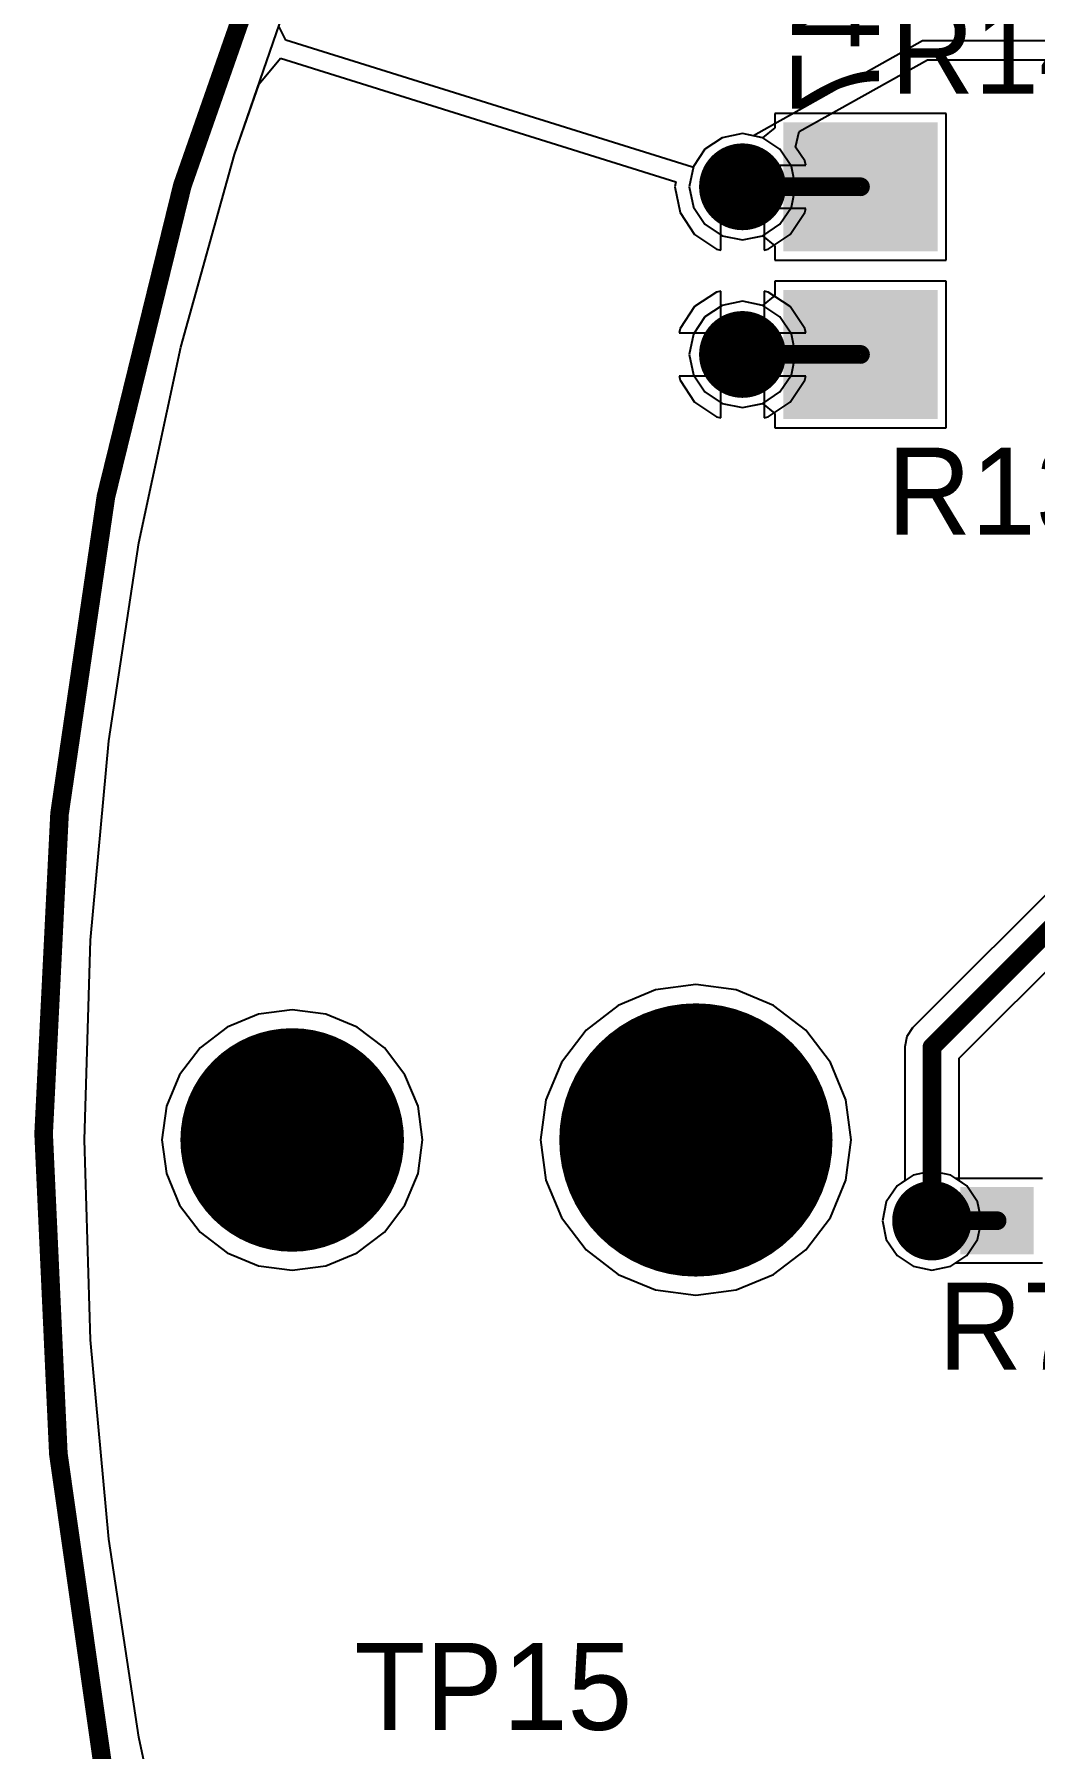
# Model space of a CAD drawing. Header units: millimetres. Extents: x 73 to 190, y 73 to 267.
# Drawn here: x 72.92 to 80.98, y 95.1 to 108.9 of the extents above; entities that cross this region are included whole.
import ezdxf

# ---------------------------------------------------------------- set-up
doc = ezdxf.new("R2010")
doc.units = ezdxf.units.MM
for name, color, linetype in [('BottomLayer', 5, 'Continuous'), ('BottomOverlay', 54, 'Continuous'), ('BottomSolder', 6, 'Continuous'), ('DrillDrawing', 1, 'Continuous'), ('KeepOutLayer', 6, 'Continuous'), ('Mechanical1', 6, 'Continuous'), ('MidLayer1', 16, 'Continuous'), ('MidLayer2', 76, 'Continuous'), ('MultiLayer', 9, 'Continuous'), ('PadHoleLayer', 156, 'Continuous'), ('TopLayer', 1, 'Continuous'), ('TopOverlay', 2, 'Continuous'), ('TopPaste', 8, 'Continuous'), ('TopSolder', 216, 'Continuous'), ('ViaHoleLayer', 16, 'Continuous')]:
    doc.layers.add(name, color=color, linetype=linetype)

msp = doc.modelspace()

# ---------------------------------------------------------------- linework, layer by layer
at = {"layer": 'BottomLayer'}
for p, q in [((74.536, 107.935), (75.062, 109.458)), ((78.625, 108.103), (78.461, 108.07)), ((78.789, 108.07), (78.625, 108.103)), ((78.323, 107.977), (78.23, 107.839)), ((78.461, 108.07), (78.323, 107.977)), ((78.927, 107.977), (78.789, 108.07)), ((79.02, 107.839), (78.927, 107.977)), ((74.103, 106.383), (74.536, 107.935)), ((78.23, 107.839), (78.197, 107.675)), ((79.053, 107.675), (79.02, 107.839)), ((78.197, 107.675), (78.23, 107.511)), ((79.02, 107.511), (79.053, 107.675)), ((86.671, 107.58), (79.995, 100.904)), ((78.23, 107.511), (78.323, 107.373)), ((78.927, 107.373), (79.02, 107.511)), ((78.323, 107.373), (78.461, 107.28)), ((78.461, 107.28), (78.625, 107.247)), ((78.625, 107.247), (78.789, 107.28)), ((78.789, 107.28), (78.927, 107.373)), ((78.461, 106.72), (78.323, 106.627)), ((78.625, 106.753), (78.461, 106.72)), ((78.789, 106.72), (78.625, 106.753)), ((78.927, 106.627), (78.789, 106.72)), ((78.323, 106.627), (78.23, 106.489)), ((79.02, 106.489), (78.927, 106.627)), ((78.23, 106.489), (78.197, 106.325)), ((79.053, 106.325), (79.02, 106.489)), ((73.765, 104.808), (74.103, 106.383)), ((78.197, 106.325), (78.23, 106.161)), ((79.02, 106.161), (79.053, 106.325)), ((78.23, 106.161), (78.323, 106.023)), ((78.927, 106.023), (79.02, 106.161)), ((78.323, 106.023), (78.461, 105.93)), ((78.789, 105.93), (78.927, 106.023)), ((78.461, 105.93), (78.625, 105.897)), ((78.625, 105.897), (78.789, 105.93)), ((73.523, 103.215), (73.765, 104.808)), ((73.377, 101.61), (73.523, 103.215)), ((80.369, 100.658), (82.868, 103.157)), ((73.328, 100), (73.377, 101.61)), ((77.926, 101.208), (77.625, 101.083)), ((78.25, 101.251), (77.926, 101.208)), ((78.574, 101.208), (78.25, 101.251)), ((78.875, 101.083), (78.574, 101.208)), ((77.625, 101.083), (77.366, 100.884)), ((79.134, 100.884), (78.875, 101.083)), ((74.729, 101.013), (74.476, 100.908)), ((75, 101.049), (74.729, 101.013)), ((75.271, 101.013), (75, 101.049)), ((75.524, 100.908), (75.271, 101.013)), ((74.476, 100.908), (74.258, 100.742)), ((75.742, 100.742), (75.524, 100.908)), ((77.366, 100.884), (77.167, 100.625)), ((79.333, 100.625), (79.134, 100.884)), ((79.947, 100.833), (79.931, 100.749)), ((79.995, 100.904), (79.947, 100.833)), ((74.258, 100.742), (74.092, 100.524)), ((75.908, 100.524), (75.742, 100.742)), ((79.931, 100.749), (79.931, 99.673)), ((80.369, 99.673), (80.369, 100.658)), ((74.092, 100.524), (73.987, 100.271)), ((76.013, 100.271), (75.908, 100.524)), ((77.167, 100.625), (77.042, 100.324)), ((79.458, 100.324), (79.333, 100.625)), ((73.987, 100.271), (73.951, 100)), ((76.049, 100), (76.013, 100.271)), ((77.042, 100.324), (76.999, 100)), ((79.501, 100), (79.458, 100.324)), ((73.377, 98.39), (73.328, 100)), ((73.951, 100), (73.987, 99.729)), ((76.013, 99.729), (76.049, 100)), ((76.999, 100), (77.042, 99.676)), ((79.458, 99.676), (79.501, 100)), ((73.987, 99.729), (74.092, 99.476)), ((75.908, 99.476), (76.013, 99.729)), ((77.042, 99.676), (77.167, 99.375)), ((79.333, 99.375), (79.458, 99.676)), ((79.931, 99.673), (79.869, 99.631)), ((80.431, 99.631), (80.369, 99.673)), ((79.869, 99.631), (79.783, 99.502)), ((80.517, 99.502), (80.431, 99.631)), ((74.092, 99.476), (74.258, 99.258)), ((75.742, 99.258), (75.908, 99.476)), ((79.783, 99.502), (79.752, 99.35)), ((80.548, 99.35), (80.517, 99.502)), ((74.258, 99.258), (74.476, 99.092)), ((75.524, 99.092), (75.742, 99.258)), ((77.167, 99.375), (77.366, 99.116)), ((79.134, 99.116), (79.333, 99.375)), ((79.752, 99.35), (79.783, 99.198)), ((80.517, 99.198), (80.548, 99.35)), ((79.783, 99.198), (79.869, 99.069)), ((80.431, 99.069), (80.517, 99.198)), ((74.476, 99.092), (74.729, 98.987)), ((74.729, 98.987), (75, 98.951)), ((75, 98.951), (75.271, 98.987)), ((75.271, 98.987), (75.524, 99.092)), ((77.366, 99.116), (77.625, 98.917)), ((78.875, 98.917), (79.134, 99.116)), ((79.869, 99.069), (79.998, 98.983)), ((79.998, 98.983), (80.15, 98.952)), ((80.15, 98.952), (80.302, 98.983)), ((80.302, 98.983), (80.431, 99.069)), ((77.625, 98.917), (77.926, 98.792)), ((78.574, 98.792), (78.875, 98.917)), ((77.926, 98.792), (78.25, 98.749)), ((78.25, 98.749), (78.574, 98.792)), ((73.523, 96.785), (73.377, 98.39)), ((73.765, 95.192), (73.523, 96.785)), ((74.103, 93.617), (73.765, 95.192))]:
    msp.add_line(p, q, dxfattribs=at)
for points, const_width in [([(78.485, 107.675, 1), (78.765, 107.675, 1)], 0.279), ([(78.485, 106.325, 1), (78.765, 106.325, 1)], 0.279), ([(80.113, 100.749, 1), (80.188, 100.749, 1)], 0.075), ([(80.113, 100.749, 1), (80.188, 100.749, 1)], 0.075), ([(74.7, 100, 1), (75.3, 100, 1)], 0.6), ([(77.95, 100, 1), (78.55, 100, 1)], 0.6), ([(80.025, 99.35, 1), (80.275, 99.35, 1)], 0.25), ([(80.113, 99.35, 1), (80.188, 99.35, 1)], 0.075)]:
    msp.add_lwpolyline(points, format="xyb", close=True, dxfattribs=dict(at, const_width=const_width))
at = {"layer": 'BottomLayer', "const_width": 0.15}
for points in [[(80.15, 100.749), (86.826, 107.425)], [(80.15, 99.35), (80.15, 100.749)]]:
    msp.add_lwpolyline(points, dxfattribs=at)
at = {"layer": 'BottomSolder'}
for points, const_width in [([(78.45, 107.675, 1), (78.8, 107.675, 1)], 0.349), ([(78.45, 106.325, 1), (78.8, 106.325, 1)], 0.349), ([(79.99, 99.35, 1), (80.31, 99.35, 1)], 0.32)]:
    msp.add_lwpolyline(points, format="xyb", close=True, dxfattribs=dict(at, const_width=const_width))
at = {"layer": 'DrillDrawing', "const_width": 0.15}
msp.add_lwpolyline([(74.931, 89.97, -0.518122), (98.941, 126.98)], format="xyb", dxfattribs=at)
at = {"layer": 'DrillDrawing'}
for points, const_width in [([(78.549, 107.675, 1), (78.701, 107.675, 1)], 0.152), ([(78.549, 106.325, 1), (78.701, 106.325, 1)], 0.152), ([(80.1, 99.35, 1), (80.2, 99.35, 1)], 0.1)]:
    msp.add_lwpolyline(points, format="xyb", close=True, dxfattribs=dict(at, const_width=const_width))
at = {"layer": 'KeepOutLayer', "const_width": 0.15}
msp.add_lwpolyline([(74.931, 89.97, -0.518122), (98.941, 126.98)], format="xyb", dxfattribs=at)
at = {"layer": 'Mechanical1', "const_width": 0.15}
msp.add_lwpolyline([(74.931, 89.97, -0.518122), (98.941, 126.98)], format="xyb", dxfattribs=at)
at = {"layer": 'MidLayer1'}
for p, q in [((74.536, 107.935), (75.062, 109.458)), ((78.625, 108.103), (78.461, 108.07)), ((78.789, 108.07), (78.625, 108.103)), ((78.323, 107.977), (78.23, 107.839)), ((78.461, 108.07), (78.323, 107.977)), ((78.927, 107.977), (78.789, 108.07)), ((79.02, 107.839), (78.927, 107.977)), ((74.103, 106.383), (74.536, 107.935)), ((78.23, 107.839), (78.197, 107.675)), ((79.053, 107.675), (79.02, 107.839)), ((78.197, 107.675), (78.23, 107.511)), ((79.02, 107.511), (79.053, 107.675)), ((78.23, 107.511), (78.323, 107.373)), ((78.927, 107.373), (79.02, 107.511)), ((78.323, 107.373), (78.461, 107.28)), ((78.461, 107.28), (78.625, 107.247)), ((78.625, 107.247), (78.789, 107.28)), ((78.789, 107.28), (78.927, 107.373)), ((78.461, 106.72), (78.323, 106.627)), ((78.625, 106.753), (78.461, 106.72)), ((78.789, 106.72), (78.625, 106.753)), ((78.927, 106.627), (78.789, 106.72)), ((78.323, 106.627), (78.23, 106.489)), ((79.02, 106.489), (78.927, 106.627)), ((78.23, 106.489), (78.197, 106.325)), ((79.053, 106.325), (79.02, 106.489)), ((73.765, 104.808), (74.103, 106.383)), ((78.197, 106.325), (78.23, 106.161)), ((79.02, 106.161), (79.053, 106.325)), ((78.23, 106.161), (78.323, 106.023)), ((78.927, 106.023), (79.02, 106.161)), ((78.323, 106.023), (78.461, 105.93)), ((78.789, 105.93), (78.927, 106.023)), ((78.461, 105.93), (78.625, 105.897)), ((78.625, 105.897), (78.789, 105.93)), ((73.523, 103.215), (73.765, 104.808)), ((73.377, 101.61), (73.523, 103.215)), ((73.328, 100), (73.377, 101.61)), ((77.926, 101.208), (77.625, 101.083)), ((78.25, 101.251), (77.926, 101.208)), ((78.574, 101.208), (78.25, 101.251)), ((78.875, 101.083), (78.574, 101.208)), ((77.625, 101.083), (77.366, 100.884)), ((79.134, 100.884), (78.875, 101.083)), ((74.729, 101.013), (74.476, 100.908)), ((75, 101.049), (74.729, 101.013)), ((75.271, 101.013), (75, 101.049)), ((75.524, 100.908), (75.271, 101.013)), ((74.476, 100.908), (74.258, 100.742)), ((75.742, 100.742), (75.524, 100.908)), ((77.366, 100.884), (77.167, 100.625)), ((79.333, 100.625), (79.134, 100.884)), ((74.258, 100.742), (74.092, 100.524)), ((75.908, 100.524), (75.742, 100.742)), ((74.092, 100.524), (73.987, 100.271)), ((76.013, 100.271), (75.908, 100.524)), ((77.167, 100.625), (77.042, 100.324)), ((79.458, 100.324), (79.333, 100.625)), ((73.987, 100.271), (73.951, 100)), ((76.049, 100), (76.013, 100.271)), ((77.042, 100.324), (76.999, 100)), ((79.501, 100), (79.458, 100.324)), ((73.377, 98.39), (73.328, 100)), ((73.951, 100), (73.987, 99.729)), ((76.013, 99.729), (76.049, 100)), ((76.999, 100), (77.042, 99.676)), ((79.458, 99.676), (79.501, 100)), ((73.987, 99.729), (74.092, 99.476)), ((75.908, 99.476), (76.013, 99.729)), ((77.042, 99.676), (77.167, 99.375)), ((79.333, 99.375), (79.458, 99.676)), ((79.998, 99.717), (79.869, 99.631)), ((80.15, 99.748), (79.998, 99.717)), ((80.302, 99.717), (80.15, 99.748)), ((80.431, 99.631), (80.302, 99.717)), ((79.869, 99.631), (79.783, 99.502)), ((80.517, 99.502), (80.431, 99.631)), ((74.092, 99.476), (74.258, 99.258)), ((75.742, 99.258), (75.908, 99.476)), ((79.783, 99.502), (79.752, 99.35)), ((80.548, 99.35), (80.517, 99.502)), ((74.258, 99.258), (74.476, 99.092)), ((75.524, 99.092), (75.742, 99.258)), ((77.167, 99.375), (77.366, 99.116)), ((79.134, 99.116), (79.333, 99.375)), ((79.752, 99.35), (79.783, 99.198)), ((80.517, 99.198), (80.548, 99.35)), ((79.783, 99.198), (79.869, 99.069)), ((80.431, 99.069), (80.517, 99.198)), ((74.476, 99.092), (74.729, 98.987)), ((74.729, 98.987), (75, 98.951)), ((75, 98.951), (75.271, 98.987)), ((75.271, 98.987), (75.524, 99.092)), ((77.366, 99.116), (77.625, 98.917)), ((78.875, 98.917), (79.134, 99.116)), ((79.869, 99.069), (79.998, 98.983)), ((79.998, 98.983), (80.15, 98.952)), ((80.15, 98.952), (80.302, 98.983)), ((80.302, 98.983), (80.431, 99.069)), ((77.625, 98.917), (77.926, 98.792)), ((78.574, 98.792), (78.875, 98.917)), ((77.926, 98.792), (78.25, 98.749)), ((78.25, 98.749), (78.574, 98.792)), ((73.523, 96.785), (73.377, 98.39)), ((73.765, 95.192), (73.523, 96.785)), ((74.103, 93.617), (73.765, 95.192))]:
    msp.add_line(p, q, dxfattribs=at)
for points, const_width in [([(78.485, 107.675, 1), (78.765, 107.675, 1)], 0.279), ([(78.485, 106.325, 1), (78.765, 106.325, 1)], 0.279), ([(74.7, 100, 1), (75.3, 100, 1)], 0.6), ([(77.95, 100, 1), (78.55, 100, 1)], 0.6), ([(80.025, 99.35, 1), (80.275, 99.35, 1)], 0.25)]:
    msp.add_lwpolyline(points, format="xyb", close=True, dxfattribs=dict(at, const_width=const_width))
at = {"layer": 'MidLayer2'}
for p, q in [((74.95, 108.856), (74.893, 108.969)), ((78.222, 107.834), (74.95, 108.856)), ((80.075, 108.85), (78.713, 108.085)), ((90.767, 108.85), (80.075, 108.85)), ((74.733, 108.505), (74.905, 108.711)), ((74.905, 108.711), (78.089, 107.716)), ((79.082, 108.119), (80.115, 108.698)), ((80.115, 108.698), (90.767, 108.698)), ((74.536, 107.935), (74.733, 108.505)), ((78.625, 108.103), (78.461, 108.07)), ((78.713, 108.085), (78.625, 108.103)), ((79.053, 107.995), (79.082, 108.119)), ((78.323, 107.977), (78.23, 107.839)), ((78.461, 108.07), (78.323, 107.977)), ((79.127, 107.883), (79.053, 107.995)), ((74.103, 106.383), (74.536, 107.935)), ((78.23, 107.839), (78.222, 107.834)), ((78.625, 107.675), (78.625, 107.85)), ((78.625, 107.85), (79.134, 107.85)), ((79.134, 107.85), (79.127, 107.883)), ((78.089, 107.716), (78.081, 107.675)), ((78.081, 107.675), (78.123, 107.467)), ((78.45, 107.166), (78.45, 107.675)), ((78.45, 107.675), (78.625, 107.675)), ((78.123, 107.467), (78.24, 107.29)), ((79.134, 107.5), (78.8, 107.5)), ((78.8, 107.5), (78.8, 107.166)), ((79.01, 107.29), (79.127, 107.467)), ((79.127, 107.467), (79.134, 107.5)), ((78.24, 107.29), (78.417, 107.173)), ((78.833, 107.173), (79.01, 107.29)), ((78.417, 107.173), (78.45, 107.166)), ((78.8, 107.166), (78.833, 107.173)), ((78.417, 106.827), (78.24, 106.71)), ((78.45, 106.834), (78.417, 106.827)), ((78.45, 106.5), (78.45, 106.834)), ((78.833, 106.827), (78.8, 106.834)), ((78.8, 106.834), (78.8, 106.5)), ((79.01, 106.71), (78.833, 106.827)), ((78.24, 106.71), (78.123, 106.533)), ((79.127, 106.533), (79.01, 106.71)), ((78.123, 106.533), (78.116, 106.5)), ((78.116, 106.5), (78.45, 106.5)), ((78.8, 106.5), (79.134, 106.5)), ((79.134, 106.5), (79.127, 106.533)), ((73.765, 104.808), (74.103, 106.383)), ((78.45, 106.15), (78.116, 106.15)), ((78.116, 106.15), (78.123, 106.117)), ((78.123, 106.117), (78.24, 105.94)), ((78.45, 105.816), (78.45, 106.15)), ((79.134, 106.15), (78.8, 106.15)), ((78.8, 106.15), (78.8, 105.816)), ((79.01, 105.94), (79.127, 106.117)), ((79.127, 106.117), (79.134, 106.15)), ((78.24, 105.94), (78.417, 105.823)), ((78.833, 105.823), (79.01, 105.94)), ((78.417, 105.823), (78.45, 105.816)), ((78.8, 105.816), (78.833, 105.823)), ((73.523, 103.215), (73.765, 104.808)), ((73.377, 101.61), (73.523, 103.215)), ((73.328, 100), (73.377, 101.61)), ((77.926, 101.208), (77.625, 101.083)), ((78.25, 101.251), (77.926, 101.208)), ((78.574, 101.208), (78.25, 101.251)), ((78.875, 101.083), (78.574, 101.208)), ((77.625, 101.083), (77.366, 100.884)), ((79.134, 100.884), (78.875, 101.083)), ((74.729, 101.013), (74.476, 100.908)), ((75, 101.049), (74.729, 101.013)), ((75.271, 101.013), (75, 101.049)), ((75.524, 100.908), (75.271, 101.013)), ((74.476, 100.908), (74.258, 100.742)), ((75.742, 100.742), (75.524, 100.908)), ((77.366, 100.884), (77.167, 100.625)), ((79.333, 100.625), (79.134, 100.884)), ((74.258, 100.742), (74.092, 100.524)), ((75.908, 100.524), (75.742, 100.742)), ((74.092, 100.524), (73.987, 100.271)), ((76.013, 100.271), (75.908, 100.524)), ((77.167, 100.625), (77.042, 100.324)), ((79.458, 100.324), (79.333, 100.625)), ((73.987, 100.271), (73.951, 100)), ((76.049, 100), (76.013, 100.271)), ((77.042, 100.324), (76.999, 100)), ((79.501, 100), (79.458, 100.324)), ((73.377, 98.39), (73.328, 100)), ((73.951, 100), (73.987, 99.729)), ((76.013, 99.729), (76.049, 100)), ((76.999, 100), (77.042, 99.676)), ((79.458, 99.676), (79.501, 100)), ((73.987, 99.729), (74.092, 99.476)), ((75.908, 99.476), (76.013, 99.729)), ((77.042, 99.676), (77.167, 99.375)), ((79.333, 99.375), (79.458, 99.676)), ((79.998, 99.717), (79.869, 99.631)), ((80.15, 99.748), (79.998, 99.717)), ((80.302, 99.717), (80.15, 99.748)), ((80.431, 99.631), (80.302, 99.717)), ((79.869, 99.631), (79.783, 99.502)), ((80.517, 99.502), (80.431, 99.631)), ((74.092, 99.476), (74.258, 99.258)), ((75.742, 99.258), (75.908, 99.476)), ((79.783, 99.502), (79.752, 99.35)), ((80.548, 99.35), (80.517, 99.502)), ((74.258, 99.258), (74.476, 99.092)), ((75.524, 99.092), (75.742, 99.258)), ((77.167, 99.375), (77.366, 99.116)), ((79.134, 99.116), (79.333, 99.375)), ((79.752, 99.35), (79.783, 99.198)), ((80.517, 99.198), (80.548, 99.35)), ((79.783, 99.198), (79.869, 99.069)), ((80.431, 99.069), (80.517, 99.198)), ((74.476, 99.092), (74.729, 98.987)), ((74.729, 98.987), (75, 98.951)), ((75, 98.951), (75.271, 98.987)), ((75.271, 98.987), (75.524, 99.092)), ((77.366, 99.116), (77.625, 98.917)), ((78.875, 98.917), (79.134, 99.116)), ((79.869, 99.069), (79.998, 98.983)), ((79.998, 98.983), (80.15, 98.952)), ((80.15, 98.952), (80.302, 98.983)), ((80.302, 98.983), (80.431, 99.069)), ((77.625, 98.917), (77.926, 98.792)), ((78.574, 98.792), (78.875, 98.917)), ((77.926, 98.792), (78.25, 98.749)), ((78.25, 98.749), (78.574, 98.792)), ((73.523, 96.785), (73.377, 98.39)), ((73.765, 95.192), (73.523, 96.785)), ((74.103, 93.617), (73.765, 95.192))]:
    msp.add_line(p, q, dxfattribs=at)
for points, const_width in [([(78.485, 107.675, 1), (78.765, 107.675, 1)], 0.279), ([(78.485, 106.325, 1), (78.765, 106.325, 1)], 0.279), ([(74.7, 100, 1), (75.3, 100, 1)], 0.6), ([(77.95, 100, 1), (78.55, 100, 1)], 0.6), ([(80.025, 99.35, 1), (80.275, 99.35, 1)], 0.25)]:
    msp.add_lwpolyline(points, format="xyb", close=True, dxfattribs=dict(at, const_width=const_width))
at = {"layer": 'MultiLayer'}
for points, const_width in [([(78.485, 107.675, 1), (78.765, 107.675, 1)], 0.279), ([(78.485, 106.325, 1), (78.765, 106.325, 1)], 0.279), ([(74.7, 100, 1), (75.3, 100, 1)], 0.6), ([(77.95, 100, 1), (78.55, 100, 1)], 0.6), ([(80.025, 99.35, 1), (80.275, 99.35, 1)], 0.25)]:
    msp.add_lwpolyline(points, format="xyb", close=True, dxfattribs=dict(at, const_width=const_width))
at = {"layer": 'PadHoleLayer'}
for points, const_width in [([(77.7, 100, 1), (78.8, 100, 1)], 1.1), ([(74.55, 100, 1), (75.45, 100, 1)], 0.9)]:
    msp.add_lwpolyline(points, format="xyb", close=True, dxfattribs=dict(at, const_width=const_width))
at = {"layer": 'TopLayer'}
for p, q in [((74.536, 107.935), (75.062, 109.458)), ((80.265, 108.265), (78.885, 108.265)), ((78.885, 108.265), (78.885, 108.151)), ((80.265, 107.085), (80.265, 108.265)), ((78.625, 108.103), (78.461, 108.07)), ((78.787, 108.07), (78.625, 108.103)), ((78.885, 108.151), (78.787, 108.07)), ((78.323, 107.977), (78.23, 107.839)), ((78.461, 108.07), (78.323, 107.977)), ((74.103, 106.383), (74.536, 107.935)), ((78.23, 107.839), (78.197, 107.675)), ((78.197, 107.675), (78.23, 107.511)), ((78.23, 107.511), (78.323, 107.373)), ((78.323, 107.373), (78.461, 107.28)), ((78.461, 107.28), (78.625, 107.247)), ((78.625, 107.247), (78.787, 107.28)), ((78.787, 107.28), (78.885, 107.199)), ((78.885, 107.199), (78.885, 107.085)), ((78.885, 107.085), (80.265, 107.085)), ((80.265, 106.915), (78.885, 106.915)), ((78.885, 106.915), (78.885, 106.801)), ((80.265, 105.735), (80.265, 106.915)), ((78.461, 106.72), (78.323, 106.627)), ((78.625, 106.753), (78.461, 106.72)), ((78.787, 106.72), (78.625, 106.753)), ((78.885, 106.801), (78.787, 106.72)), ((78.323, 106.627), (78.23, 106.489)), ((78.23, 106.489), (78.197, 106.325)), ((73.765, 104.808), (74.103, 106.383)), ((78.197, 106.325), (78.23, 106.161)), ((78.23, 106.161), (78.323, 106.023)), ((78.323, 106.023), (78.461, 105.93)), ((78.461, 105.93), (78.625, 105.897)), ((78.625, 105.897), (78.787, 105.93)), ((78.787, 105.93), (78.885, 105.849)), ((78.885, 105.849), (78.885, 105.735)), ((78.885, 105.735), (80.265, 105.735)), ((73.523, 103.215), (73.765, 104.808)), ((73.377, 101.61), (73.523, 103.215)), ((73.328, 100), (73.377, 101.61)), ((77.926, 101.208), (77.625, 101.083)), ((78.25, 101.251), (77.926, 101.208)), ((78.574, 101.208), (78.25, 101.251)), ((78.875, 101.083), (78.574, 101.208)), ((77.625, 101.083), (77.366, 100.884)), ((79.134, 100.884), (78.875, 101.083)), ((74.729, 101.013), (74.476, 100.908)), ((75, 101.049), (74.729, 101.013)), ((75.271, 101.013), (75, 101.049)), ((75.524, 100.908), (75.271, 101.013)), ((74.476, 100.908), (74.258, 100.742)), ((75.742, 100.742), (75.524, 100.908)), ((77.366, 100.884), (77.167, 100.625)), ((79.333, 100.625), (79.134, 100.884)), ((74.258, 100.742), (74.092, 100.524)), ((75.908, 100.524), (75.742, 100.742)), ((74.092, 100.524), (73.987, 100.271)), ((76.013, 100.271), (75.908, 100.524)), ((77.167, 100.625), (77.042, 100.324)), ((79.458, 100.324), (79.333, 100.625)), ((73.987, 100.271), (73.951, 100)), ((76.049, 100), (76.013, 100.271)), ((77.042, 100.324), (76.999, 100)), ((79.501, 100), (79.458, 100.324)), ((73.377, 98.39), (73.328, 100)), ((73.951, 100), (73.987, 99.729)), ((76.013, 99.729), (76.049, 100)), ((76.999, 100), (77.042, 99.676)), ((79.458, 99.676), (79.501, 100)), ((73.987, 99.729), (74.092, 99.476)), ((75.908, 99.476), (76.013, 99.729)), ((77.042, 99.676), (77.167, 99.375)), ((79.333, 99.375), (79.458, 99.676)), ((79.998, 99.717), (79.869, 99.631)), ((80.15, 99.748), (79.998, 99.717)), ((80.302, 99.717), (80.15, 99.748)), ((80.343, 99.69), (80.302, 99.717)), ((81.04, 99.69), (80.343, 99.69)), ((79.869, 99.631), (79.783, 99.502)), ((74.092, 99.476), (74.258, 99.258)), ((75.742, 99.258), (75.908, 99.476)), ((79.783, 99.502), (79.752, 99.35)), ((74.258, 99.258), (74.476, 99.092)), ((75.524, 99.092), (75.742, 99.258)), ((77.167, 99.375), (77.366, 99.116)), ((79.134, 99.116), (79.333, 99.375)), ((79.752, 99.35), (79.783, 99.198)), ((79.783, 99.198), (79.869, 99.069)), ((74.476, 99.092), (74.729, 98.987)), ((74.729, 98.987), (75, 98.951)), ((75, 98.951), (75.271, 98.987)), ((75.271, 98.987), (75.524, 99.092)), ((77.366, 99.116), (77.625, 98.917)), ((78.875, 98.917), (79.134, 99.116)), ((79.869, 99.069), (79.998, 98.983)), ((79.998, 98.983), (80.15, 98.952)), ((80.15, 98.952), (80.302, 98.983)), ((80.302, 98.983), (80.343, 99.01)), ((80.343, 99.01), (81.04, 99.01)), ((77.625, 98.917), (77.926, 98.792)), ((78.574, 98.792), (78.875, 98.917)), ((77.926, 98.792), (78.25, 98.749)), ((78.25, 98.749), (78.574, 98.792)), ((73.523, 96.785), (73.377, 98.39)), ((73.765, 95.192), (73.523, 96.785)), ((74.103, 93.617), (73.765, 95.192))]:
    msp.add_line(p, q, dxfattribs=at)
for points, const_width in [([(78.485, 107.675, 1), (78.765, 107.675, 1)], 0.279), ([(78.587, 107.675, 1), (78.662, 107.675, 1)], 0.075), ([(79.537, 107.675, 1), (79.613, 107.675, 1)], 0.075), ([(78.485, 106.325, 1), (78.765, 106.325, 1)], 0.279), ([(78.587, 106.325, 1), (78.662, 106.325, 1)], 0.075), ([(79.537, 106.325, 1), (79.613, 106.325, 1)], 0.075), ([(74.7, 100, 1), (75.3, 100, 1)], 0.6), ([(77.95, 100, 1), (78.55, 100, 1)], 0.6), ([(80.025, 99.35, 1), (80.275, 99.35, 1)], 0.25), ([(80.113, 99.35, 1), (80.188, 99.35, 1)], 0.075), ([(80.638, 99.35, 1), (80.713, 99.35, 1)], 0.075)]:
    msp.add_lwpolyline(points, format="xyb", close=True, dxfattribs=dict(at, const_width=const_width))
at = {"layer": 'TopLayer', "const_width": 0.15}
for points in [[(78.625, 107.675), (79.575, 107.675)], [(78.625, 106.325), (79.575, 106.325)], [(80.15, 99.35), (80.675, 99.35)]]:
    msp.add_lwpolyline(points, dxfattribs=at)
at = {"layer": 'TopLayer'}
for points in [[(79.025, 107.225), (80.125, 107.225), (79.025, 108.125), (80.125, 108.125)], [(80.125, 106.775), (79.025, 106.775), (80.125, 105.875), (79.025, 105.875)], [(80.45, 99.15), (80.9, 99.15), (80.45, 99.55), (80.9, 99.55)]]:
    msp.add_solid(points, dxfattribs=at)
at = {"layer": 'TopPaste'}
for points in [[(79.075, 107.275), (80.075, 107.275), (79.075, 108.075), (80.075, 108.075)], [(80.075, 106.725), (79.075, 106.725), (80.075, 105.925), (79.075, 105.925)], [(80.5, 99.2), (80.85, 99.2), (80.5, 99.5), (80.85, 99.5)]]:
    msp.add_solid(points, dxfattribs=at)
at = {"layer": 'TopSolder'}
for points, const_width in [([(78.45, 107.675, 1), (78.8, 107.675, 1)], 0.349), ([(78.45, 106.325, 1), (78.8, 106.325, 1)], 0.349), ([(79.99, 99.35, 1), (80.31, 99.35, 1)], 0.32)]:
    msp.add_lwpolyline(points, format="xyb", close=True, dxfattribs=dict(at, const_width=const_width))
for points in [[(78.955, 107.155), (80.195, 107.155), (78.955, 108.195), (80.195, 108.195)], [(80.195, 106.845), (78.955, 106.845), (80.195, 105.805), (78.955, 105.805)], [(80.38, 99.08), (80.97, 99.08), (80.38, 99.62), (80.97, 99.62)]]:
    msp.add_solid(points, dxfattribs=at)
at = {"layer": 'ViaHoleLayer'}
for points, const_width in [([(78.549, 107.675, 1), (78.701, 107.675, 1)], 0.152), ([(78.549, 106.325, 1), (78.701, 106.325, 1)], 0.152), ([(80.1, 99.35, 1), (80.2, 99.35, 1)], 0.1)]:
    msp.add_lwpolyline(points, format="xyb", close=True, dxfattribs=dict(at, const_width=const_width))

# ---------------------------------------------------------------- texts
at = {"layer": 'BottomOverlay', "text_generation_flag": 2}
msp.add_text('C47', height=0.7, rotation=90, dxfattribs=at).set_placement((79.725, 109.975))
at = {"layer": 'TopOverlay'}
for s, p in [('R14', (79.815, 108.425)), ('R13', (79.79, 104.875)), ('R70', (80.2, 98.15))]:
    msp.add_text(s, height=0.7, rotation=360, dxfattribs=at).set_placement(p)
msp.add_text('TP15', height=0.7, dxfattribs=at).set_placement((75.5, 95.25))

doc.saveas('drawing.dxf')
